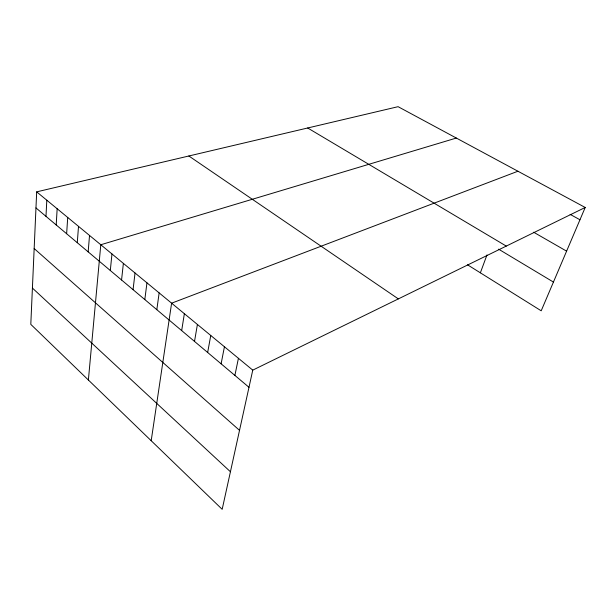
<?xml version="1.0" encoding="UTF-8"?>
<svg xmlns="http://www.w3.org/2000/svg" width="616" height="616" viewBox="0 0 616 616"><rect width="100%" height="100%" fill="white"/><g stroke="black" fill="none" stroke-linecap="round" stroke-linejoin="round"><path stroke-width="0.92" d="M36.683 191.853L30.8 324.363L222.176 509.317L252.76 370.131L585.2 207.469L398.09 106.684L36.683 191.853L252.76 370.131M45.984 216.347L46.816 200.215M56.202 224.948L57.157 208.747M66.636 233.734L67.722 217.463M77.285 242.704L78.509 226.365M88.165 251.867L89.528 235.458M88.381 380.01L100.793 244.752L456.333 138.053M110.303 270.509L111.966 253.969M121.56 279.987L123.377 263.379M133.064 289.674L135.035 273.004M144.814 299.569L146.962 282.836M156.826 309.686L159.144 292.893M151.197 440.717L171.61 303.18L517.925 171.233M181.674 330.607L184.361 313.698M194.517 341.426L197.405 324.463M207.661 352.498L210.757 335.474M221.113 363.825L224.432 346.754M234.889 375.421L238.423 358.304M480.365 272.819L486.979 254.932M585.2 207.469L541.202 310.803L467.529 264.803M570.108 214.36L579.964 219.766M533.633 232.217L566.605 251.151M307.684 127.989L506.267 246.092M498.575 249.157L553.438 282.074M188.85 155.994L398.352 298.899M35.967 207.915L248.995 387.295M34.165 248.548L239.532 430.361M32.409 288.072L230.43 471.748"/></g></svg>
